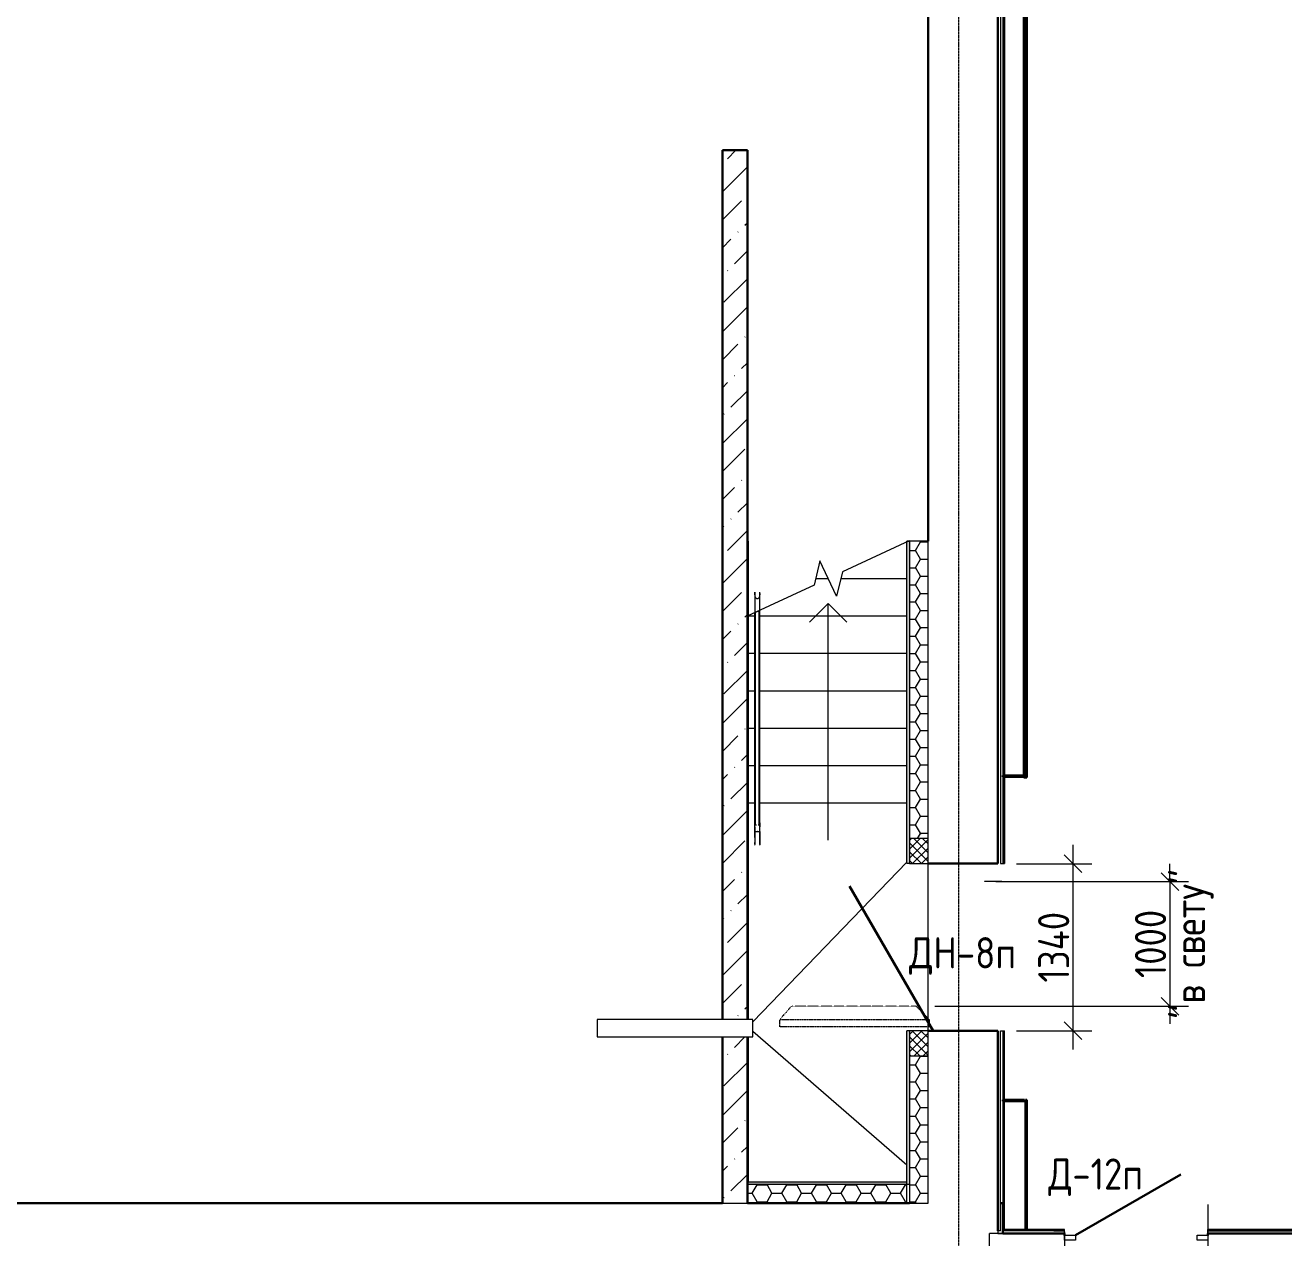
# Model space of a CAD drawing. Header units: millimetres. Extents: x 504091 to 2165846, y 135022 to 442887.
# Drawn here: x 1614382 to 1624477, y 328407 to 338134 of the extents above; entities that cross this region are included whole.
import ezdxf

# ---------------------------------------------------------------- set-up
doc = ezdxf.new("R2010")
doc.units = ezdxf.units.MM
for name, pattern in [('ADSK_Линия сетки', [25, 20, -2.5, 0, -2.5]), ('ADSK_Пунктирная_п1', [0.53, 0, -0.53]), ('ADSK_Штриховая_ш3 п1_5', [4.5, 3, -1.5]), ('ADSK_Штрихпунктирная 2 точки_ш15 п1_5 п1_5 п1_5', [19.5, 15, -1.5, 0, -1.5, 0, -1.5]), ('осеваяX2', [4, 2.5, -0.5, 0.5, -0.5])]:
    doc.linetypes.add(name, pattern=pattern)
doc.layers.get('Defpoints').update_dxf_attribs({"color": 255})
for name, color, linetype, lineweight in [('Двери', 7, 'Continuous', 20), ('Лестницы', 7, 'Continuous', 18), ('Марки дверей', 7, 'Continuous', 20), ('Ограждение', 7, 'Continuous', 18), ('Оси', 165, 'осеваяX2', 13), ('Перекрытие', 7, 'Continuous', 18), ('размеры', 7, 'Continuous', 9), ('Стены внутренние', 7, 'Continuous', 18), ('Стены наружные', 7, 'Continuous', 18), ('Стены несущие', 7, 'Continuous', 30), ('Стены отделка', 7, 'Continuous', 30), ('Стены штриховка', 7, 'Continuous', 18), ('Стрелки вверх', 7, 'Continuous', 18), ('Узлы', 7, 'Continuous', 18)]:
    doc.layers.add(name, color=color, linetype=linetype, lineweight=lineweight)
doc.layers.add('Линии', color=7, linetype='Continuous', lineweight=9, true_color=0x00a600)
doc.layers.add('Штриховка', color=252, linetype='Continuous')
doc.styles.add('GOST Common_1', font='GOST_Common.ttf', dxfattribs={"width": 0.9, "height": 250})
doc.styles.add('GOST Common_2', font='GOST_Common.ttf', dxfattribs={"width": 0.9, "height": 200})
doc.styles.add('GOST Common_4', font='GOST_Common.ttf', dxfattribs={"width": 0.9, "height": 200})
doc.dimstyles.new('ADSK_Основной_2_5_мм_Округление_до_1_мм', dxfattribs={"dimscale": 304.8, "dimtxt": 251.428749, "dimasz": 0.463911, "dimexe": 0.492126, "dimexo": 0.492126, "dimgap": 0.098425, "dimtad": 1, "dimdec": 0, "dimdsep": 46, "dimtxsty": 'GOST Common_1', "dimblk1": 'OBLIQUE', "dimblk2": 'OBLIQUE', "dimsah": 1, "dimcen": 0.09, "dimdle": 0.492126, "dimazin": 2, "dimtfac": 1, "dimtdec": 4, "dimtix": 1, "dimtmove": 0, "dimatfit": 3, "dimfxl": 0, "dimtvp": 1, "dimtolj": 1, "dimtzin": 0, "dimlwd": 20, "dimlwe": 20, "dimarcsym": 0})
doc.dimstyles.new('ADSK_Основной_2_мм', dxfattribs={"dimscale": 304.8, "dimtxt": 201.142999, "dimasz": 0.463911, "dimexe": 0.492126, "dimexo": 0.492126, "dimgap": 0.098425, "dimtad": 1, "dimrnd": 0.01, "dimdsep": 46, "dimtxsty": 'GOST Common_4', "dimblk1": 'OBLIQUE', "dimblk2": 'OBLIQUE', "dimsah": 1, "dimcen": 0.09, "dimdle": 0.492126, "dimazin": 2, "dimtfac": 1, "dimtdec": 4, "dimtix": 1, "dimtmove": 0, "dimatfit": 3, "dimfxl": 0, "dimtvp": 1, "dimtolj": 1, "dimtzin": 0, "dimlwd": 20, "dimlwe": 20, "dimarcsym": 0})
pattern_1 = [(0, (1603821.754, 308073.24), (119.062, 68.741), [79.375, -158.75]), (120, (1603821.754, 308073.24), (-119.06245, 68.74022), [79.375, -158.75]), (60, (1603821.754, 308073.24), (-0.00045, 137.48122), [0, -158.75, 79.375, 0])]
pattern_2 = [(45, (1603821.754, 308073.237), (-35.35534, 35.35534), []), (135, (1603821.754, 308073.237), (-35.35534, -35.35534), [])]

# ---------------------------------------------------------------- blocks, each defined once
blk = doc.blocks.new('АС_Дверь_Однопольная_Алюминиевая - 1150х2200 алюм ост EIW30 Д12п-6958020-План подвала')
at = {"layer": 'Двери'}
for p, q in [((-450, -98), (-363, -98)), ((-450, -138), (-450, -98)), ((-363, -98), (-363, -138)), ((613, -98), (700, -98)), ((613, -138), (613, -98)), ((700, -98), (700, -138)), ((-363, -138), (-450, -138)), ((700, -138), (613, -138))]:
    blk.add_line(p, q, dxfattribs=at)
at = {"layer": 'Двери', "lineweight": 30}
blk.add_line((613, -138), (-232, -626), dxfattribs=at)
blk = doc.blocks.new('AC_Дверь_Однопольная_Стальная - 1340Х2200h ДН-8п-6920971-План подвала')
at = {"layer": 'Двери', "lineweight": 30}
blk.add_line((-670, 240), (490, 910), dxfattribs=at)
blk = doc.blocks.new('Ограждение - Ограждение-7023087-План подвала')
at = {"layer": 'Ограждение'}
for p, q in [((16447, 25364), (16417, 25350)), ((16417, 23643), (16417, 25350)), ((16447, 23643), (16447, 25364)), ((16425, 23643), (16417, 23643)), ((16447, 23643), (16440, 23643))]:
    blk.add_line(p, q, dxfattribs=at)
blk = doc.blocks.new('Тип перил - Перила_Внутренний_-7023091-План подвала')
at = {"layer": 'Ограждение'}
for p, q in [((16412, 25503), (16412, 23662)), ((16452, 23662), (16452, 25503)), ((16412, 23631), (16412, 23593)), ((16452, 23593), (16452, 23631)), ((16430, 23593), (16435, 23593))]:
    blk.add_line(p, q, dxfattribs=at)
at = {"layer": 'Ограждение', "flags": 128}
for points in [[(16412, 25503), (16413, 25508), (16413, 25512)], [(16452, 25503), (16452, 25494), (16451, 25486), (16449, 25478), (16447, 25472), (16444, 25466), (16440, 25462), (16436, 25460), (16432, 25459), (16428, 25460), (16425, 25462), (16421, 25466), (16418, 25472), (16416, 25478), (16414, 25486), (16413, 25494), (16412, 25503)], [(16452, 25503), (16452, 25508), (16452, 25512)], [(16412, 23631), (16412, 23633), (16412, 23636), (16412, 23639), (16412, 23642), (16412, 23644), (16412, 23647), (16412, 23650), (16412, 23653), (16412, 23655), (16412, 23658), (16412, 23660), (16412, 23662)], [(16452, 23662), (16452, 23660), (16452, 23657), (16452, 23655), (16452, 23652), (16452, 23649), (16452, 23647), (16452, 23644), (16452, 23641), (16452, 23638), (16452, 23636), (16452, 23633), (16452, 23631)]]:
    blk.add_lwpolyline(points, dxfattribs=at)
blk = doc.blocks.new('Тип перил - D40 шаг 400 прямое со скруглением-6687845-План подвала')
at = {"layer": 'Ограждение'}
for p, q in [((0, 20), (4, 20)), ((0, 2), (0, 0)), ((0, 0), (0, -2)), ((5, -20), (1, -20))]:
    blk.add_line(p, q, dxfattribs=at)
at = {"layer": 'Ограждение', "flags": 128}
for points in [[(100, 20), (100, 20), (100, 20), (99, 20), (99, 20), (98, 20), (97, 20), (96, 20), (95, 20), (94, 20), (92, 20), (90, 20), (89, 20), (87, 20), (85, 20), (83, 20), (80, 20), (78, 20), (75, 20), (72, 20), (70, 20), (67, 20), (64, 20), (61, 20), (57, 20), (54, 20), (51, 20), (47, 20), (44, 20), (40, 20), (36, 20), (32, 20), (29, 20), (25, 20), (21, 20), (17, 20), (13, 20), (9, 20), (5, 20), (1, 20), (0, 20)], [(5, 20), (8, 20), (12, 20), (16, 20), (20, 20), (24, 20), (28, 20), (31, 20), (35, 20), (39, 20), (43, 20), (46, 20), (50, 20), (53, 20), (56, 20), (60, 20), (63, 20), (66, 20), (69, 20)], [(70, 20), (72, 20), (74, 20), (77, 20), (80, 20), (82, 20), (84, 20), (86, 20), (88, 20), (90, 20), (92, 20), (93, 20), (95, 20), (96, 20), (97, 20), (98, 20), (99, 20), (99, 20), (100, 20), (100, 20), (100, 20), (100, 20)], [(100, 20), (101, 20), (102, 20), (102, 20), (103, 20), (104, 20), (105, 19), (106, 19), (106, 19), (107, 19), (108, 18), (109, 18), (109, 18)], [(0, -20), (4, -20), (8, -20), (12, -20), (16, -20), (20, -20), (24, -20), (28, -20), (31, -20), (35, -20), (39, -20), (43, -20), (46, -20), (50, -20), (53, -20), (56, -20), (60, -20), (63, -20), (66, -20), (69, -20), (72, -20), (74, -20), (77, -20), (80, -20), (82, -20), (84, -20), (86, -20), (88, -20), (90, -20), (92, -20), (93, -20), (95, -20), (96, -20), (97, -20), (98, -20), (99, -20), (99, -20), (100, -20), (100, -20), (100, -20), (100, -20)], [(49, -20), (47, -20), (44, -20), (40, -20), (36, -20), (32, -20), (29, -20), (25, -20), (21, -20), (17, -20), (13, -20), (9, -20), (5, -20)], [(100, -20), (100, -20), (100, -20), (99, -20), (99, -20), (98, -20), (97, -20), (96, -20), (95, -20), (94, -20), (92, -20), (90, -20), (89, -20), (87, -20)], [(103, -20), (103, -20), (102, -20), (101, -20), (100, -20), (100, -20)], [(109, -18), (108, -18), (107, -19), (106, -19), (106, -19)]]:
    blk.add_lwpolyline(points, dxfattribs=at)
blk = doc.blocks.new('Тип перил - Перила_Внутренний_-V21-План подвала')
at = {"layer": 'Ограждение'}
for p, q in [((16452, 25367), (16412, 25348)), ((16412, 23653), (16412, 25348)), ((16452, 23653), (16452, 25367)), ((16412, 23631), (16412, 23653)), ((16412, 23593), (16412, 23631)), ((16452, 23631), (16452, 23653)), ((16452, 23593), (16452, 23631)), ((16412, 23593), (16452, 23593))]:
    blk.add_line(p, q, dxfattribs=at)
blk = doc.blocks.new('Тип перил - Перила_Внутренний_-7023104-План подвала')
at = {"layer": 'Ограждение'}
for p, q in [((16412, 25512), (16412, 25503)), ((16452, 25503), (16452, 25512)), ((16412, 23593), (16412, 23583)), ((16452, 23583), (16452, 23593))]:
    blk.add_line(p, q, dxfattribs=at)
blk = doc.blocks.new('Тип перил - Перила_Внутренний_-V22-План подвала')
at = {"layer": 'Ограждение'}
for p, q in [((16412, 23583), (16412, 23593)), ((16452, 23583), (16452, 23593))]:
    blk.add_line(p, q, dxfattribs=at)
blk = doc.blocks.new('_Oblique')
at = {"color": 0, "linetype": 'ByBlock', "lineweight": -2}
blk.add_line((-0.5, -0.5), (0.5, 0.5), dxfattribs=at)
blk = doc.blocks.new('*D4346')
at = {"layer": 'Defpoints', "color": 0, "lineweight": 20, "transparency": 16777216}
for p in [(1623868, 328825), (1622718, 328605), (1623868, 327788)]:
    blk.add_point(p, dxfattribs=at)
at = {"layer": 'размеры', "color": 0, "lineweight": 20, "transparency": 16777216}
for p, q in [((1623868, 328675), (1623868, 327638)), ((1622718, 328455), (1622718, 327638)), ((1622568, 327788), (1624018, 327788))]:
    blk.add_line(p, q, dxfattribs=at)
at = {"layer": 'размеры', "color": 0, "lineweight": 20, "transparency": 16777216, "xscale": 141.4, "yscale": 141.4, "zscale": 141.4, "rotation": 180}
blk.add_blockref('_Oblique', (1622718, 327788), dxfattribs=at)
at = {"layer": 'размеры', "color": 0, "lineweight": 20, "transparency": 16777216, "xscale": 141.4, "yscale": 141.4, "zscale": 141.4}
blk.add_blockref('_Oblique', (1623868, 327788), dxfattribs=at)
at = {"layer": 'размеры', "color": 0, "lineweight": 20, "transparency": 16777216, "insert": (1623293, 327918), "char_height": 200, "width": 515.47, "attachment_point": 5, "style": 'GOST Common_4'}
blk.add_mtext('\\A1;1150', dxfattribs=at)
blk = doc.blocks.new('*D4370')
at = {"layer": 'Defpoints', "color": 0, "lineweight": 20, "transparency": 16777216}
for p in [(1622184, 331408), (1622786, 331408), (1622184, 330068)]:
    blk.add_point(p, dxfattribs=at)
at = {"layer": 'размеры', "color": 0, "lineweight": 20, "transparency": 16777216}
for p, q in [((1622786, 329918), (1622786, 331558)), ((1622334, 331408), (1622936, 331408)), ((1622334, 330068), (1622936, 330068))]:
    blk.add_line(p, q, dxfattribs=at)
at = {"layer": 'размеры', "color": 0, "lineweight": 20, "transparency": 16777216, "xscale": 141.4, "yscale": 141.4, "zscale": 141.4}
for p, rotation in [((1622786, 331408), 90), ((1622786, 330068), 270)]:
    blk.add_blockref('_Oblique', p, dxfattribs=dict(at, rotation=rotation))
at = {"layer": 'размеры', "color": 0, "lineweight": 20, "transparency": 16777216, "insert": (1622631, 330738), "char_height": 250, "width": 726.16, "attachment_point": 5, "rotation": 90, "style": 'GOST Common_1'}
blk.add_mtext('\\A1;1340', dxfattribs=at)
blk = doc.blocks.new('*D4371')
at = {"layer": 'Defpoints', "color": 0, "lineweight": 20, "transparency": 16777216}
for p in [(1622018, 331264), (1621527, 330264), (1623563, 330264)]:
    blk.add_point(p, dxfattribs=at)
at = {"layer": 'размеры', "color": 0, "lineweight": 20, "transparency": 16777216}
for p, q in [((1623563, 331264), (1623563, 331406)), ((1622168, 331264), (1623713, 331264)), ((1623563, 331264), (1623563, 330264)), ((1621677, 330264), (1623713, 330264)), ((1623563, 330264), (1623563, 330123))]:
    blk.add_line(p, q, dxfattribs=at)
at = {"layer": 'размеры', "color": 0, "lineweight": 20, "transparency": 16777216, "xscale": 141.4, "yscale": 141.4, "zscale": 141.4}
for p, rotation in [((1623563, 331264), 270), ((1623563, 330264), 90)]:
    blk.add_blockref('_Oblique', p, dxfattribs=dict(at, rotation=rotation))
at = {"layer": 'размеры', "color": 0, "lineweight": 20, "transparency": 16777216, "char_height": 250, "width": 1564.82, "attachment_point": 5, "rotation": 90, "style": 'GOST Common_1'}
for s, insert in [('\\A1;"в свету"', (1623755, 330764)), ('\\A1;1000', (1623408, 330764))]:
    blk.add_mtext(s, dxfattribs=dict(at, insert=insert))
blk = doc.blocks.new('оси')
at = {"layer": 'Оси', "linetype": 'ADSK_Линия сетки'}
blk.add_line((24550, -2196.5), (24550, 46378), dxfattribs=at)

msp = doc.modelspace()

# ---------------------------------------------------------------- hatches: boundary and pattern name
at = {"layer": 'Стены внутренние', "true_color": 0x0080ff}
for points in [[(1622416.1513, 333585.5333), (1622416.1513, 350710.4117), (1622404.1513, 350710.4117), (1622404.1513, 333585.5333)], [(1622403.2239, 333585.5333), (1622403.2239, 350684.555), (1622391.2239, 350684.555), (1622391.2239, 333585.5333)], [(1622391.2239, 332099.555), (1622403.2239, 332099.555), (1622403.2239, 333585.5333), (1622391.2239, 333585.5333), (1622391.2239, 332104.555)], [(1622404.1513, 332099.555), (1622416.1513, 332099.555), (1622416.1513, 333585.5333), (1622404.1513, 333585.5333)], [(1622236.1513, 332104.555), (1622391.2239, 332104.555), (1622391.2239, 332116.555), (1622236.1513, 332116.555)], [(1622397.2239, 329501.6882), (1622397.2239, 329513.6882), (1622236.1513, 329513.6882), (1622236.1513, 329501.6882)], [(1622416.1513, 328473.6882), (1622416.1513, 329513.6882), (1622404.1513, 329513.6882), (1622404.1513, 328473.6882)]]:
    msp.add_hatch(color=150, dxfattribs=at).paths.add_polyline_path(points)
at = {"layer": 'Стены внутренние', "lineweight": 9}
h = msp.add_hatch(dxfattribs=at)
h.set_pattern_fill('FP_6', color=256, style=0, pattern_type=2)
h.set_pattern_definition([(45, (1603821.75, 308073.24), (84.18955, 308.69595), [396.875, -79.375, 3.353, -76.022])])
h.paths.add_polyline_path([(1620174.1513, 333585.5333), (1620174.1513, 337130.762), (1619974.1513, 337130.762), (1619974.1513, 333585.5333)])
h = msp.add_hatch(dxfattribs=at)
h.set_pattern_fill('FP_7', color=256, style=0, pattern_type=2)
h.set_pattern_definition([(45, (1603821.75, 308073.24), (84.19025, 308.69666), [396.875, -79.375, 3.353, -76.022])])
h.paths.add_polyline_path([(1619974.1513, 328685.762), (1620174.1513, 328685.762), (1620174.1513, 330018.2371), (1619974.1513, 330018.2371), (1619974.1513, 329456.5371)])
h.paths.add_polyline_path([(1620174.1513, 330158.2371), (1620174.1513, 333585.5333), (1619974.1513, 333585.5333), (1619974.1513, 330158.2371), (1620119.0756, 330158.2371)])
at = {"layer": 'Стены наружные', "true_color": 0x6b6b6b}
for points in [[(1621472.7262, 333585.5333), (1621474.1513, 333585.5333), (1621474.1513, 333995.762), (1621454.1513, 333995.762), (1621454.1513, 333585.5333)], [(1621010.5325, 328835.762), (1621454.1513, 328835.762), (1621454.1513, 328855.762), (1620174.1513, 328855.762), (1620174.1513, 328835.762), (1620179.1513, 328835.762)]]:
    msp.add_hatch(color=251, dxfattribs=at).paths.add_polyline_path(points)
h = msp.add_hatch(color=251, dxfattribs=at)
h.paths.add_polyline_path([(1621454.1513, 328835.762), (1621474.1513, 328835.762), (1621474.1513, 330068.2371), (1621454.1513, 330068.2371), (1621454.1513, 328845.762)])
h.paths.add_polyline_path([(1621454.1513, 331408.2371), (1621474.1513, 331408.2371), (1621474.1513, 333585.5333), (1621454.1513, 333585.5333), (1621454.1513, 331419.5826)])
at = {"layer": 'Стены наружные', "lineweight": 9}
h = msp.add_hatch(dxfattribs=at)
h.set_pattern_fill('FP_5', color=256, style=0, pattern_type=2)
h.set_pattern_definition([(0, (1603821.754, 308073.24), (119.063, 68.741), [79.375, -158.75]), (120, (1603821.754, 308073.24), (-119.06245, 68.74022), [79.375, -158.75]), (60, (1603821.754, 308073.24), (-0.00045, 137.48122), [0, -158.75, 79.375, 0])])
h.paths.add_polyline_path([(1621010.5325, 328685.762), (1621454.1513, 328685.762), (1621454.1513, 328835.762), (1620174.1513, 328835.762), (1620174.1513, 328685.762), (1620179.1513, 328685.762)])
at = {"layer": 'Узлы', "lineweight": 9}
h = msp.add_hatch(dxfattribs=at)
h.set_pattern_fill('FP_10', color=256, style=0, pattern_type=2)
h.set_pattern_definition(pattern_1)
h.paths.add_polyline_path([(1621624.1513, 331610.8878), (1621624.1513, 333995.762), (1621474.1513, 333995.762), (1621474.1513, 331610.8878), (1621610.1901, 331610.8878)])
h = msp.add_hatch(dxfattribs=at)
h.set_pattern_fill('FP_11', color=256, style=0, pattern_type=2)
h.set_pattern_definition(pattern_2)
h.paths.add_polyline_path([(1621624.1513, 331408.2371), (1621624.1513, 331610.8878), (1621474.1513, 331610.8878), (1621474.1513, 331408.2371)])
h = msp.add_hatch(dxfattribs=at)
h.set_pattern_fill('FP_11', color=256, style=0, pattern_type=2)
h.set_pattern_definition(pattern_2)
h.paths.add_polyline_path([(1621474.1513, 329865.5863), (1621624.1513, 329865.5863), (1621624.1513, 330068.2371), (1621474.1513, 330068.2371), (1621474.1513, 330038.2371)])
h = msp.add_hatch(dxfattribs=at)
h.set_pattern_fill('FP_10', color=256, style=0, pattern_type=2)
h.set_pattern_definition(pattern_1)
h.paths.add_polyline_path([(1621474.1513, 328685.762), (1621624.1513, 328685.762), (1621624.1513, 329865.5863), (1621474.1513, 329865.5863), (1621474.1513, 328845.762)])

# ---------------------------------------------------------------- linework, layer by layer
at = {"layer": 'Лестницы'}
for p, q in [((1621472.7262, 333998.862), (1620936.0147, 333748.5893)), ((1621466.0783, 333995.762), (1621472.7262, 333995.762)), ((1621466.0783, 333995.762), (1621472.7262, 333995.762)), ((1621472.7262, 333995.762), (1621472.7262, 333998.862)), ((1620756.6921, 333837.3726), (1620709.4377, 333642.9347)), ((1620888.7603, 333554.1514), (1620756.6921, 333837.3726)), ((1620936.0147, 333748.5893), (1620888.7603, 333554.1514)), ((1620722.2764, 333695.762), (1620822.7262, 333695.762)), ((1620722.2764, 333695.762), (1620822.7262, 333695.762)), ((1620923.176, 333695.762), (1621454.1513, 333695.762)), ((1620923.176, 333695.762), (1621454.1513, 333695.762)), ((1620709.4377, 333642.9347), (1620172.7262, 333392.662)), ((1620184.1513, 333395.762), (1620234.1513, 333395.762)), ((1620184.1513, 333395.762), (1620234.1513, 333395.762)), ((1620274.1513, 333395.762), (1621454.1513, 333395.762)), ((1620274.1513, 333395.762), (1621454.1513, 333395.762)), ((1620184.1513, 333095.762), (1620234.1513, 333095.762)), ((1620184.1513, 333095.762), (1620234.1513, 333095.762)), ((1620274.1513, 333095.762), (1621454.1513, 333095.762)), ((1620274.1513, 333095.762), (1621454.1513, 333095.762)), ((1620184.1513, 332795.762), (1620234.1513, 332795.762)), ((1620184.1513, 332795.762), (1620234.1513, 332795.762)), ((1620274.1513, 332795.762), (1621454.1513, 332795.762)), ((1620274.1513, 332795.762), (1621454.1513, 332795.762)), ((1620184.1513, 332495.762), (1620234.1513, 332495.762)), ((1620184.1513, 332495.762), (1620234.1513, 332495.762)), ((1620274.1513, 332495.762), (1621454.1513, 332495.762)), ((1620274.1513, 332495.762), (1621454.1513, 332495.762)), ((1620184.1513, 332195.762), (1620234.1513, 332195.762)), ((1620184.1513, 332195.762), (1620234.1513, 332195.762)), ((1620274.1513, 332195.762), (1621454.1513, 332195.762)), ((1620274.1513, 332195.762), (1621454.1513, 332195.762)), ((1620184.1513, 331895.762), (1620234.1513, 331895.762)), ((1620184.1513, 331895.762), (1620234.1513, 331895.762)), ((1620274.1513, 331895.762), (1621454.1513, 331895.762)), ((1620274.1513, 331895.762), (1621454.1513, 331895.762))]:
    msp.add_line(p, q, dxfattribs=at)
at = {"layer": 'Линии', "color": 7}
for p, q in [((1621624.1513, 333995.762), (1621474.1513, 333995.762)), ((1621474.1513, 333995.762), (1621474.1513, 331610.8878)), ((1621624.1513, 331610.8878), (1621624.1513, 333995.762)), ((1621474.1513, 331610.8878), (1621474.1513, 331408.2371)), ((1621624.1513, 331610.8878), (1621474.1513, 331610.8878)), ((1621624.1513, 331408.2371), (1621624.1513, 331610.8878)), ((1621474.1513, 331408.2371), (1621624.1513, 331408.2371)), ((1621474.1513, 330068.2371), (1621474.1513, 329865.5863)), ((1621624.1513, 330068.2371), (1621474.1513, 330068.2371)), ((1621624.1513, 329865.5863), (1621624.1513, 330068.2371)), ((1621474.1513, 329865.5863), (1621474.1513, 328685.762)), ((1621474.1513, 329865.5863), (1621624.1513, 329865.5863)), ((1621624.1513, 328685.762), (1621624.1513, 329865.5863)), ((1621474.1513, 328685.762), (1621624.1513, 328685.762))]:
    msp.add_line(p, q, dxfattribs=at)
at = {"layer": 'Линии', "color": 7, "linetype": 'ADSK_Штриховая_ш3 п1_5', "lineweight": 18}
msp.add_line((1622214.1513, 331264.3031), (1622074.1513, 331264.3031), dxfattribs=at)
at = {"layer": 'Линии', "color": 7, "linetype": 'ADSK_Пунктирная_п1', "ltscale": 0.5}
for p, q in [((1620527.2362, 330264.3031), (1620433.4305, 330158.2371)), ((1621527.3645, 330264.3031), (1620527.2362, 330264.3031)), ((1621633.4305, 330158.2371), (1621527.3645, 330264.3031))]:
    msp.add_line(p, q, dxfattribs=at)
at = {"layer": 'Линии', "color": 7, "linetype": 'ADSK_Штриховая_ш3 п1_5'}
for p, q in [((1618969.1513, 330158.2371), (1618969.1513, 330018.2371)), ((1620219.1513, 330158.2371), (1618969.1513, 330158.2371)), ((1620219.1513, 330018.2371), (1620219.1513, 330158.2371)), ((1618969.1513, 330018.2371), (1620219.1513, 330018.2371))]:
    msp.add_line(p, q, dxfattribs=at)
at = {"layer": 'Линии', "color": 7, "linetype": 'ADSK_Штрихпунктирная 2 точки_ш15 п1_5 п1_5 п1_5'}
for p, q in [((1620433.4305, 330098.2371), (1620433.4305, 330158.2371)), ((1620433.4305, 330158.2371), (1621633.4305, 330158.2371)), ((1621633.4305, 330158.2371), (1621633.4305, 330098.2371)), ((1621633.4305, 330098.2371), (1620433.4305, 330098.2371))]:
    msp.add_line(p, q, dxfattribs=at)
at = {"layer": 'Перекрытие'}
for p, q in [((1621454.1513, 331419.5826), (1620219.1513, 330139.691)), ((1620219.1513, 330063.5665), (1621454.1513, 328993.112))]:
    msp.add_line(p, q, dxfattribs=at)
at = {"layer": 'Стены внутренние'}
for p, q in [((1621624.1513, 330068.2371), (1621624.1513, 331408.2371)), ((1622204.1513, 328461.6882), (1622184.1513, 328461.6882)), ((1622184.1513, 328441.6882), (1622224.1513, 328441.6882))]:
    msp.add_line(p, q, dxfattribs=at)
at = {"layer": 'Стены несущие'}
for p, q in [((1621624.1513, 351420.8765), (1621624.1513, 333995.762)), ((1622184.1513, 350782.0725), (1622184.1513, 331408.2371)), ((1622404.1513, 350710.4117), (1622404.1513, 332099.555)), ((1622416.1513, 350710.4117), (1622416.1513, 332099.555)), ((1622391.2239, 350684.555), (1622391.2239, 332116.555)), ((1622403.2239, 350684.555), (1622403.2239, 332099.555)), ((1620174.1513, 337130.762), (1619974.1513, 337130.762)), ((1619974.1513, 337130.762), (1619974.1513, 330158.2371)), ((1620174.1513, 337130.762), (1620174.1513, 330158.2371)), ((1622224.1513, 332116.555), (1622391.2239, 332116.555)), ((1622224.1513, 332116.555), (1622224.1513, 332104.555)), ((1622391.2239, 332104.555), (1622224.1513, 332104.555)), ((1622391.2239, 332099.555), (1622391.2239, 332104.555)), ((1622391.2239, 332099.555), (1622403.2239, 332099.555)), ((1622404.1513, 332099.555), (1622416.1513, 332099.555)), ((1622184.1513, 331408.2371), (1621624.1513, 331408.2371)), ((1619974.1513, 328685.762), (1619974.1513, 330018.2371)), ((1620174.1513, 328685.762), (1620174.1513, 330018.2371)), ((1622184.1513, 330068.2371), (1621624.1513, 330068.2371)), ((1622184.1513, 328461.6882), (1622184.1513, 330068.2371)), ((1622224.1513, 329513.6882), (1622397.2239, 329513.6882)), ((1622224.1513, 329513.6882), (1622224.1513, 329501.6882)), ((1622397.2239, 329513.6882), (1622397.2239, 329501.6882)), ((1622404.1513, 328473.6882), (1622404.1513, 329513.6882)), ((1622404.1513, 329513.6882), (1622416.1513, 329513.6882)), ((1622416.1513, 329513.6882), (1622416.1513, 328473.6882)), ((1622397.2239, 329501.6882), (1622224.1513, 329501.6882)), ((1607181.0204, 328685.762), (1619974.1513, 328685.762)), ((1620174.1513, 328685.762), (1621474.1513, 328685.762)), ((1622224.1513, 328685.762), (1622204.1513, 328685.762)), ((1622224.1513, 328441.6882), (1622224.1513, 328685.762)), ((1622224.1513, 328441.6882), (1622633.0719, 328441.6882)), ((1622718.0719, 328441.6882), (1622224.1513, 328441.6882)), ((1622404.1513, 328473.6882), (1622416.1513, 328473.6882)), ((1622718.0719, 328426.6882), (1622718.0719, 328441.6882)), ((1624883.0719, 328441.6882), (1623868.0719, 328441.6882)), ((1623868.0719, 328426.6882), (1623868.0719, 328441.6882)), ((1623933.0719, 328441.6882), (1624883.0719, 328441.6882))]:
    msp.add_line(p, q, dxfattribs=at)
at = {"layer": 'Стены отделка', "lineweight": 9}
for p, q in [((1622204.1513, 350722.1149), (1622204.1513, 331408.2371)), ((1622224.1513, 350722.1577), (1622224.1513, 331408.2371)), ((1622236.1513, 350710.1833), (1622236.1513, 331408.2371)), ((1620184.1513, 333995.762), (1620174.1513, 333995.762)), ((1620184.1513, 330158.2371), (1620184.1513, 333995.762)), ((1621454.1513, 331408.2371), (1621454.1513, 333995.762)), ((1621466.0783, 333995.762), (1621454.1513, 333995.762)), ((1621474.1513, 333995.762), (1621472.7262, 333995.762)), ((1621474.1513, 331408.2371), (1621454.1513, 331408.2371)), ((1622204.1513, 331408.2371), (1622236.1513, 331408.2371)), ((1620184.1513, 328855.762), (1620184.1513, 330018.2371)), ((1621454.1513, 328685.762), (1621454.1513, 330068.2371)), ((1621474.1513, 330068.2371), (1621454.1513, 330068.2371)), ((1622204.1513, 328461.6882), (1622204.1513, 330068.2371)), ((1622204.1513, 330068.2371), (1622236.1513, 330068.2371)), ((1622224.1513, 330068.2371), (1622224.1513, 328685.762)), ((1622236.1513, 328473.6882), (1622236.1513, 330068.2371)), ((1621474.1513, 328835.762), (1620174.1513, 328835.762)), ((1620184.1513, 328855.762), (1621454.1513, 328855.762)), ((1622234.1513, 328461.6882), (1622224.1513, 328461.6882)), ((1622718.0719, 328473.6882), (1622236.1513, 328473.6882)), ((1622633.0719, 328461.6882), (1622718.0719, 328461.6882)), ((1622718.0719, 328441.6882), (1622633.0719, 328441.6882)), ((1622718.0719, 328441.6882), (1622718.0719, 328473.6882)), ((1623868.0719, 328441.6882), (1623868.0719, 328473.6882)), ((1624883.0719, 328473.6882), (1623868.0719, 328473.6882)), ((1623868.0719, 328461.6882), (1623933.0719, 328461.6882)), ((1623868.0719, 328441.6882), (1623933.0719, 328441.6882))]:
    msp.add_line(p, q, dxfattribs=at)
at = {"layer": 'Стены штриховка'}
for p, q in [((1622234.1513, 331408.2371), (1622234.1513, 350712.1791)), ((1622234.1513, 328471.6882), (1622234.1513, 330068.2371)), ((1620184.1513, 328855.762), (1620174.1513, 328855.762)), ((1619974.1513, 328685.762), (1620174.1513, 328685.762)), ((1622116.4504, 328136.6882), (1622116.4504, 328441.6882)), ((1622224.1513, 328441.6882), (1622116.4504, 328441.6882)), ((1622184.1513, 328461.6882), (1622184.1513, 328441.6882)), ((1622718.0719, 328471.6882), (1622234.1513, 328471.6882)), ((1622633.0719, 328461.6882), (1622234.1513, 328461.6882)), ((1624883.0719, 328471.6882), (1623868.0719, 328471.6882)), ((1623933.0719, 328461.6882), (1624883.0719, 328461.6882))]:
    msp.add_line(p, q, dxfattribs=at)
at = {"layer": 'Стрелки вверх'}
for p, q in [((1620822.7262, 333495.762), (1620672.7262, 333345.762)), ((1620822.7262, 333395.762), (1620822.7262, 333495.762)), ((1620822.7262, 333495.762), (1620972.7262, 333345.762)), ((1620822.7262, 333095.762), (1620822.7262, 333395.762)), ((1620822.7262, 332795.762), (1620822.7262, 333095.762)), ((1620822.7262, 332495.762), (1620822.7262, 332795.762)), ((1620822.7262, 332195.762), (1620822.7262, 332495.762)), ((1620822.7262, 331895.762), (1620822.7262, 332195.762)), ((1620822.7262, 331595.762), (1620822.7262, 331895.762))]:
    msp.add_line(p, q, dxfattribs=at)

# ---------------------------------------------------------------- block references
at = {"layer": 'Двери', "color": 8, "true_color": 0x7f7f7f, "rotation": 90}
msp.add_blockref('AC_Дверь_Однопольная_Стальная - 1340Х2200h ДН-8п-6920971-План подвала', (1621904.1513, 330738.2371), dxfattribs=at)
at = {"layer": 'Двери', "rotation": 180}
msp.add_blockref('АС_Дверь_Однопольная_Алюминиевая - 1150х2200 алюм ост EIW30 Д12п-6958020-План подвала', (1623418.0719, 328289.1882), dxfattribs=at)
at = {"layer": 'Ограждение'}
for name in ['Тип перил - Перила_Внутренний_-7023091-План подвала', 'Тип перил - Перила_Внутренний_-7023104-План подвала', 'Тип перил - Перила_Внутренний_-V21-План подвала', 'Ограждение - Ограждение-7023087-План подвала', 'Тип перил - Перила_Внутренний_-V22-План подвала']:
    msp.add_blockref(name, (1603821.7544, 308073.2371), dxfattribs=at)
at = {"layer": 'Ограждение', "rotation": 270}
msp.add_blockref('Тип перил - D40 шаг 400 прямое со скруглением-6687845-План подвала', (1620254.1513, 331665.762), dxfattribs=at)
at = {"layer": 'Штриховка'}
msp.add_blockref('оси', (1597321.3197, 305918.2371), dxfattribs=at)

# ---------------------------------------------------------------- texts
at = {"layer": 'Марки дверей', "lineweight": 9, "char_height": 250, "attachment_point": 5, "line_spacing_factor": 1.022766, "style": 'GOST Common_2'}
for s, insert, width in [('\\pt450,900,1350,1800,2250,2700,3150,3600,4050,4500,4950,5400,5850,6300,6750,7200,7650,8100,8550,9000,9450,9900,10350,10800,11250,11700,12150,12600,13050,13500,13950,14400;ДН-8п', (1621900.5439, 330667.3808), 869.4), ('\\pt450,900,1350,1800,2250,2700,3150,3600,4050,4500,4950,5400,5850,6300,6750,7200,7650,8100,8550,9000,9450,9900,10350,10800,11250,11700,12150,12600,13050,13500,13950,14400;Д-12п', (1622967.3272, 328892.6581), 803.7)]:
    msp.add_mtext(s, dxfattribs=dict(at, insert=insert, width=width))

# ---------------------------------------------------------------- dimensions: what is measured, and where the dimension line sits
at = {"layer": 'размеры', "lineweight": 20}
dim = msp.add_linear_dim(base=(1623562.8654, 330264.3031), p1=(1622017.6983, 331264.3031), p2=(1621527.3645, 330264.3031), angle=90, text='<>\\X"в свету"', dimstyle='ADSK_Основной_2_5_мм_Округление_до_1_мм', override={"dimpost": '<>', "dimfxl": 1113.744683}, dxfattribs=at)
dim.commit()
dim.dimension.update_dxf_attribs({"geometry": '*D4371', "text_midpoint": (1623562.8654, 330764.3031)})
dim = msp.add_linear_dim(base=(1622785.6559, 331408.2371), p1=(1622184.1513, 330068.2371), p2=(1622184.1513, 331408.2371), angle=90, dimstyle='ADSK_Основной_2_5_мм_Округление_до_1_мм', override={"dimpost": '<>', "dimfxl": 1340}, dxfattribs=at)
dim.commit()
dim.dimension.update_dxf_attribs({"geometry": '*D4370', "text_midpoint": (1622630.6559, 330738.2371)})
dim = msp.add_linear_dim(base=(1623868.0719, 327788.3927), p1=(1622718.0719, 328604.6946), p2=(1623868.0719, 328824.548), dimstyle='ADSK_Основной_2_мм', override={"dimpost": '<>', "dimfxl": 1170.826852}, dxfattribs=at)
dim.commit()
dim.dimension.update_dxf_attribs({"geometry": '*D4346', "text_midpoint": (1623293.0719, 327918.3927)})

doc.saveas('drawing.dxf')
